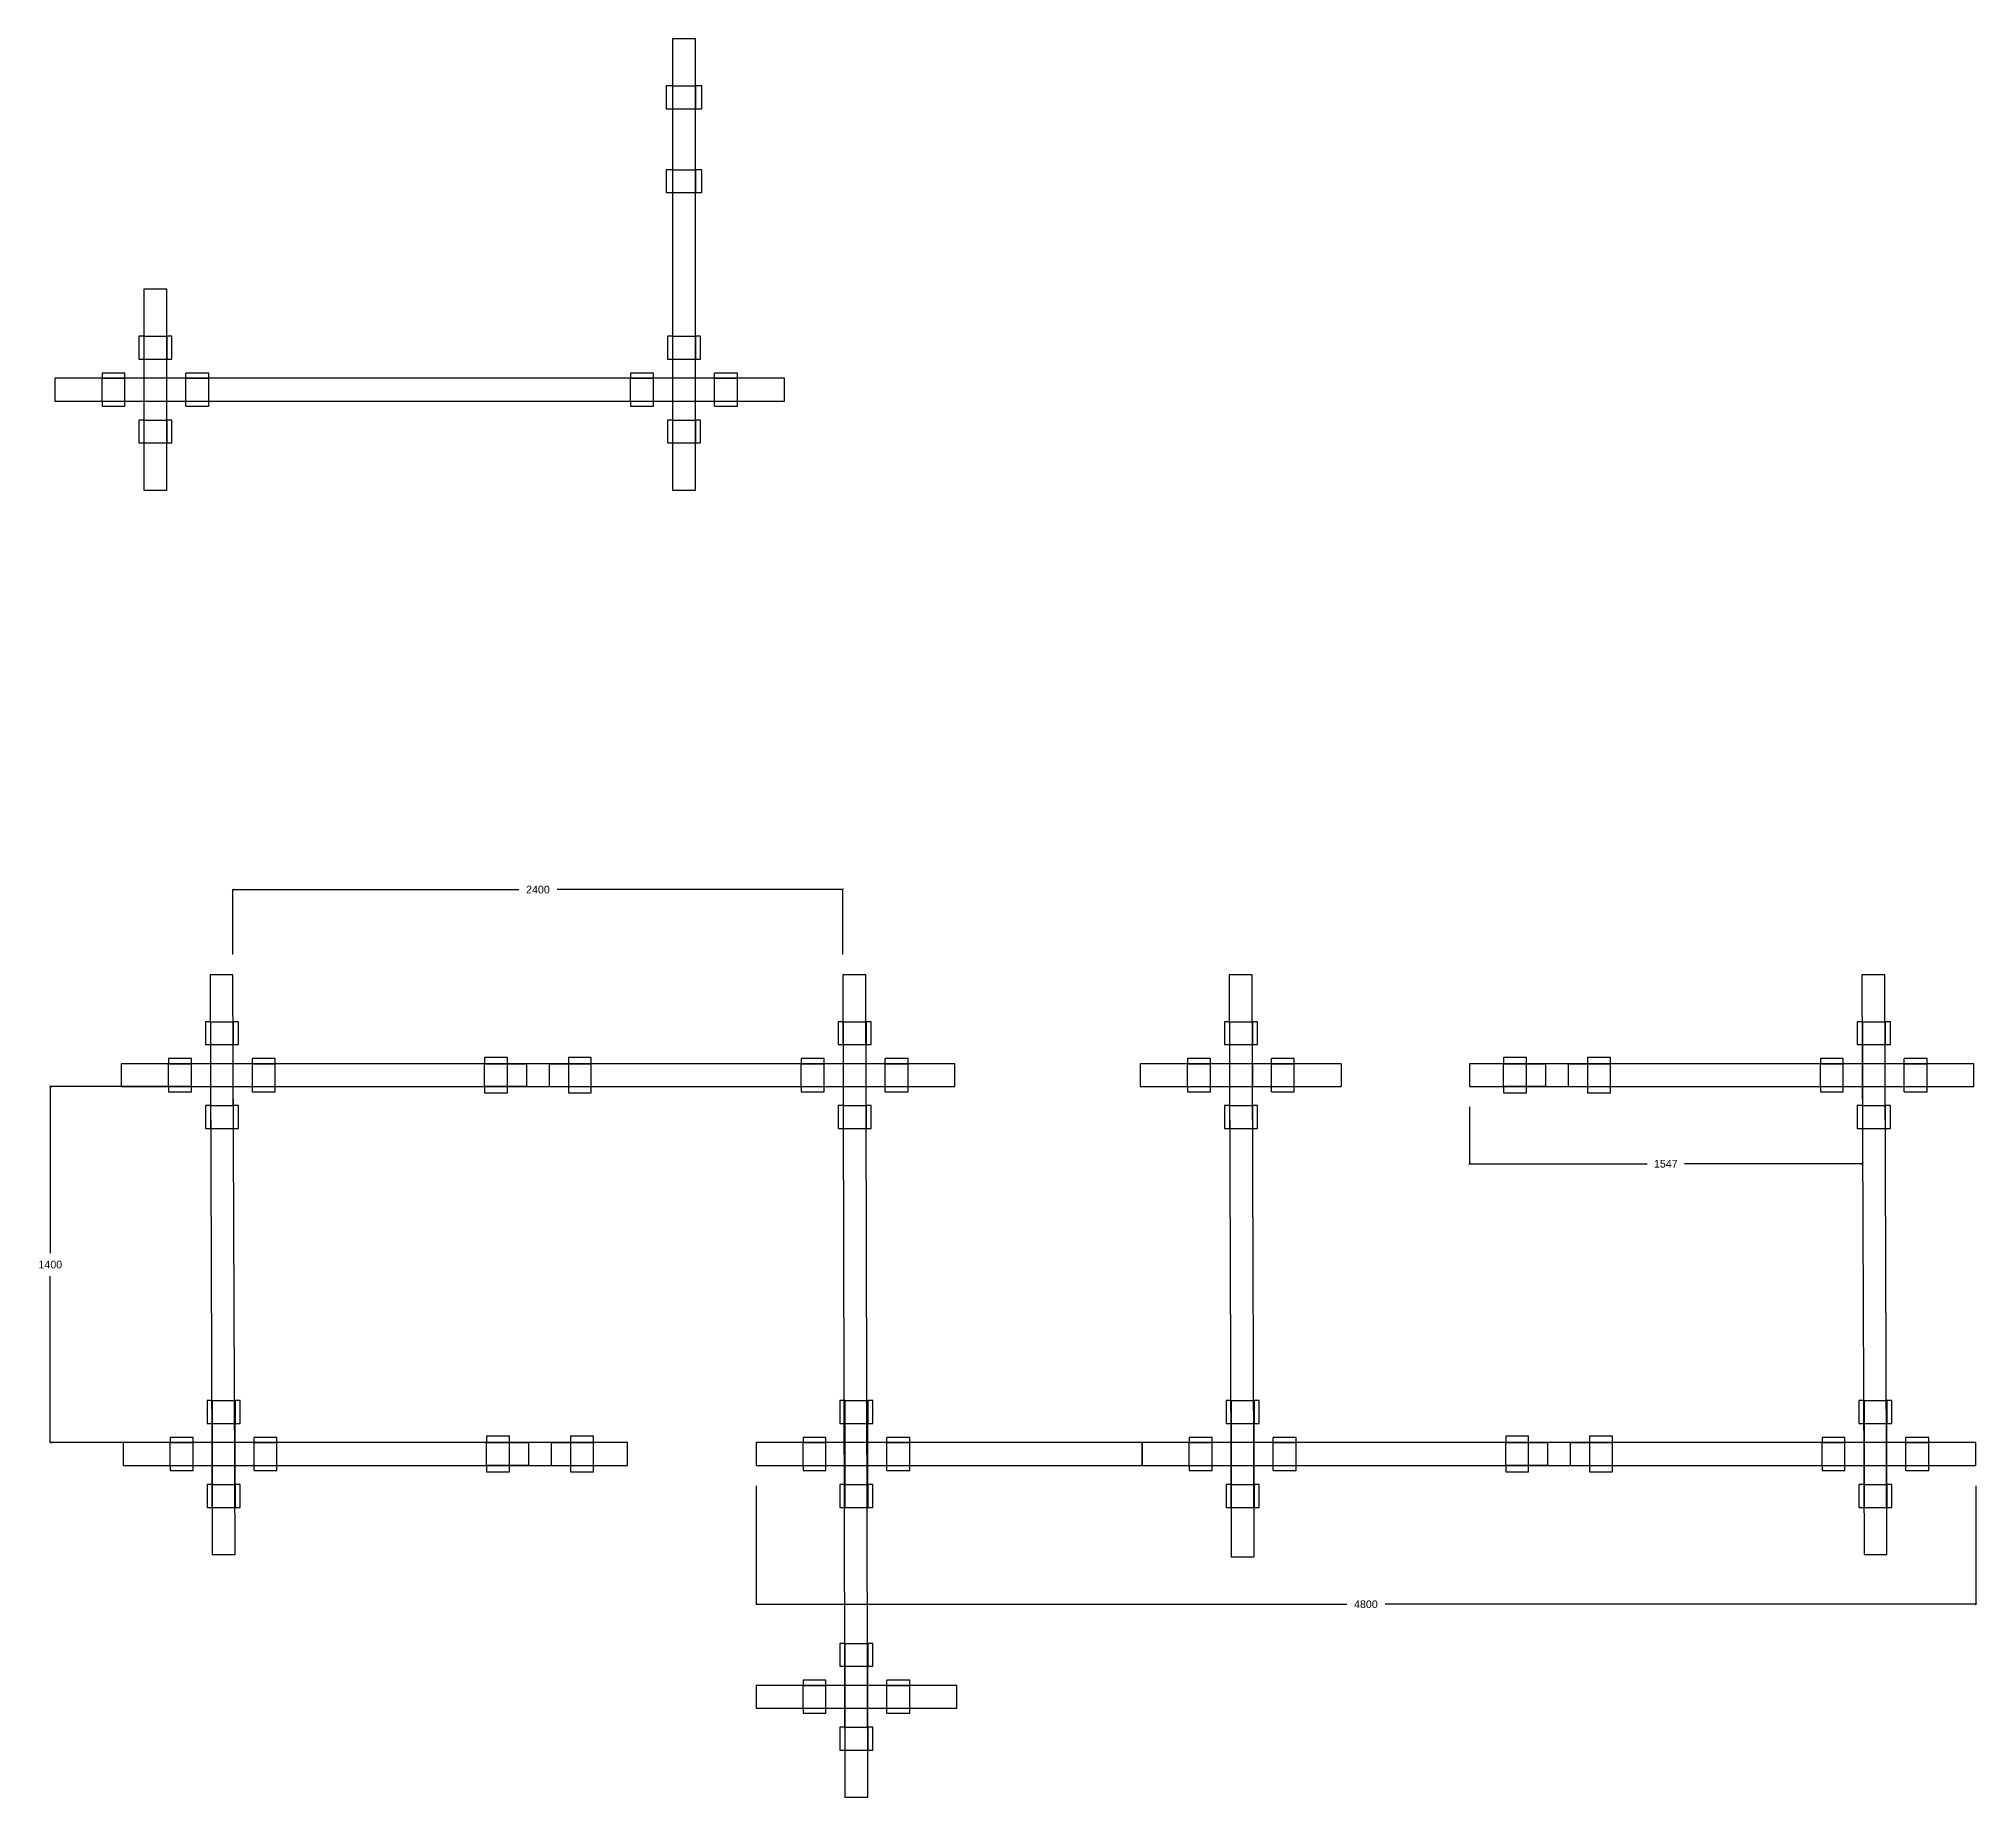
# Model space of a CAD drawing. Header units: millimetres. Extents: x 13722 to 114356, y -17117 to 61088.
# Drawn here: x 93234 to 100861, y 12846 to 19763 of the extents above; entities that cross this region are included whole.
import ezdxf

# ---------------------------------------------------------------- set-up
doc = ezdxf.new("R2010")
doc.units = ezdxf.units.MM
for name, color, linetype in [('00_dim', 6, 'Continuous'), ('02', 250, 'Continuous'), ('0_CUT', 250, 'Continuous')]:
    doc.layers.add(name, color=color, linetype=linetype)
doc.styles.get("Standard").update_dxf_attribs({"font": 'Arial.ttf'})
doc.dimstyles.get("Standard").update_dxf_attribs({"dimtxt": 30, "dimasz": 10, "dimexe": 0.18, "dimexo": 80, "dimgap": 30, "dimtad": 0, "dimtih": 1, "dimtoh": 1, "dimdec": 0, "dimzin": 0, "dimdsep": 46, "dimtxsty": 'Standard', "dimblk": 'ARCHTICK', "dimcen": 0.09, "dimadec": 0, "dimazin": 0, "dimtfac": 1, "dimtdec": 0, "dimtofl": 0, "dimtmove": 0, "dimatfit": 3, "dimfxl": 1, "dimtolj": 1, "dimtzin": 0, "dimarcsym": 0})

# ---------------------------------------------------------------- blocks, each defined once
blk = doc.blocks.new('90_90')
at = {"layer": '02'}
for p, q in [((12638.8, -431.1), (12618.8, -431.1)), ((12618.8, -431.1), (12618.8, -521.1)), ((12638.8, -431.1), (12638.8, -521.1)), ((12638.8, -431.1), (12728.8, -431.1)), ((12728.8, -431.1), (12728.8, -521.1)), ((12748.8, -431.1), (12728.8, -431.1)), ((12748.8, -521.1), (12748.8, -431.1)), ((12618.8, -521.1), (12748.8, -521.1)), ((12638.8, -521.1), (12638.8, -596.1)), ((12728.8, -596.1), (12728.8, -521.1)), ((12473.8, -576.1), (12473.8, -596.1)), ((12563.8, -576.1), (12473.8, -576.1)), ((12563.8, -596.1), (12473.8, -596.1)), ((12473.8, -596.1), (12473.8, -686.1)), ((12563.8, -596.1), (12563.8, -576.1)), ((12563.8, -596.1), (12563.8, -606.1)), ((12803.8, -596.1), (12563.8, -596.1)), ((12563.8, -606.1), (12563.8, -686.1)), ((12803.8, -576.1), (12803.8, -596.1)), ((12893.8, -576.1), (12803.8, -576.1)), ((12893.8, -596.1), (12803.8, -596.1)), ((12803.8, -596.1), (12803.8, -606.1)), ((12803.8, -606.1), (12803.8, -686.1)), ((12893.8, -596.1), (12893.8, -576.1)), ((12893.8, -596.1), (12893.8, -686.1)), ((12563.8, -686.1), (12473.8, -686.1)), ((12473.8, -686.1), (12473.8, -706.1)), ((12563.8, -706.1), (12563.8, -686.1)), ((12563.8, -686.1), (12803.8, -686.1)), ((12638.8, -686.1), (12638.8, -761.1)), ((12728.8, -761.1), (12728.8, -686.1)), ((12893.8, -686.1), (12803.8, -686.1)), ((12803.8, -686.1), (12803.8, -706.1)), ((12893.8, -706.1), (12893.8, -686.1)), ((12473.8, -706.1), (12563.8, -706.1)), ((12618.8, -761.1), (12618.8, -851.1)), ((12618.8, -761.1), (12748.8, -761.1)), ((12638.8, -761.1), (12638.8, -851.1)), ((12728.8, -761.1), (12728.8, -851.1)), ((12748.8, -851.1), (12748.8, -761.1)), ((12803.8, -706.1), (12893.8, -706.1)), ((12618.8, -851.1), (12638.8, -851.1)), ((12638.8, -851.1), (12728.8, -851.1)), ((12728.8, -851.1), (12748.8, -851.1))]:
    blk.add_line(p, q, dxfattribs=at)
for points in [[(12728.8, -596.1), (12638.8, -596.1)], [(12638.8, -686.1), (12728.8, -686.1)]]:
    blk.add_lwpolyline(points, dxfattribs=at)
blk = doc.blocks.new('_ArchTick')
at = {"color": 0, "linetype": 'ByBlock', "const_width": 0.15}
blk.add_lwpolyline([(-0.5, -0.5), (0.5, 0.5)], dxfattribs=at)
blk = doc.blocks.new('*D278')
at = {"layer": '00_dim', "color": 0, "lineweight": -2, "transparency": 16777216}
for p, q in [((93829.7, 15641.7), (93278.9, 15641.7)), ((93279.1, 15641.7), (93279.1, 14986.8)), ((93279.1, 14241.4), (93279.1, 14896.2)), ((93835.9, 14241.4), (93278.9, 14241.4))]:
    blk.add_line(p, q, dxfattribs=at)
at = {"layer": 'Defpoints', "color": 0, "transparency": 16777216}
for p in [(93909.7, 15641.7), (93279.1, 14241.4), (93915.9, 14241.4)]:
    blk.add_point(p, dxfattribs=at)
at = {"layer": '00_dim', "color": 0, "lineweight": -2, "transparency": 16777216, "xscale": 10, "yscale": 10, "zscale": 10}
for p, rotation in [((93279.1, 15641.7), 90), ((93279.1, 14241.4), 270)]:
    blk.add_blockref('_ArchTick', p, dxfattribs=dict(at, rotation=rotation))
at = {"layer": '00_dim', "color": 0, "transparency": 16777216, "insert": (93279.1, 14941.5), "char_height": 30, "attachment_point": 5}
blk.add_mtext('\\A1;1400', dxfattribs=at)
blk = doc.blocks.new('*D279')
at = {"layer": '00_dim', "color": 0, "lineweight": -2, "transparency": 16777216}
for p, q in [((93997.9, 16161.7), (93997.9, 16416.6)), ((93997.9, 16416.5), (95122.9, 16416.5)), ((96397.9, 16416.5), (95272.9, 16416.5)), ((96397.9, 16161.7), (96397.9, 16416.6))]:
    blk.add_line(p, q, dxfattribs=at)
at = {"layer": 'Defpoints', "color": 0, "transparency": 16777216}
for p in [(96397.9, 16416.5), (93997.9, 16081.7), (96397.9, 16081.7)]:
    blk.add_point(p, dxfattribs=at)
at = {"layer": '00_dim', "color": 0, "lineweight": -2, "transparency": 16777216, "xscale": 10, "yscale": 10, "zscale": 10, "rotation": 180}
blk.add_blockref('_ArchTick', (93997.9, 16416.5), dxfattribs=at)
at = {"layer": '00_dim', "color": 0, "lineweight": -2, "transparency": 16777216, "xscale": 10, "yscale": 10, "zscale": 10}
blk.add_blockref('_ArchTick', (96397.9, 16416.5), dxfattribs=at)
at = {"layer": '00_dim', "color": 0, "transparency": 16777216, "insert": (95197.9, 16416.5), "char_height": 30, "attachment_point": 5}
blk.add_mtext('\\A1;2400', dxfattribs=at)
blk = doc.blocks.new('*D280')
at = {"layer": '00_dim', "color": 0, "lineweight": -2, "transparency": 16777216}
for p, q in [((98862.9, 15561.7), (98862.9, 15337.7)), ((100409.4, 15567.1), (100409.4, 15337.7)), ((98862.9, 15337.9), (99562.8, 15337.9)), ((100409.4, 15337.9), (99709.5, 15337.9))]:
    blk.add_line(p, q, dxfattribs=at)
at = {"layer": 'Defpoints', "color": 0, "transparency": 16777216}
for p in [(98862.9, 15641.7), (100409.4, 15647.1), (100409.4, 15337.9)]:
    blk.add_point(p, dxfattribs=at)
at = {"layer": '00_dim', "color": 0, "lineweight": -2, "transparency": 16777216, "xscale": 10, "yscale": 10, "zscale": 10, "rotation": 180}
blk.add_blockref('_ArchTick', (98862.9, 15337.9), dxfattribs=at)
at = {"layer": '00_dim', "color": 0, "lineweight": -2, "transparency": 16777216, "xscale": 10, "yscale": 10, "zscale": 10}
blk.add_blockref('_ArchTick', (100409.4, 15337.9), dxfattribs=at)
at = {"layer": '00_dim', "color": 0, "transparency": 16777216, "insert": (99636.1, 15337.9), "char_height": 30, "attachment_point": 5}
blk.add_mtext('\\A1;1547', dxfattribs=at)
blk = doc.blocks.new('*D281')
at = {"layer": '00_dim', "color": 0, "lineweight": -2, "transparency": 16777216}
for p, q in [((96055.9, 14071.4), (96055.9, 13605.1)), ((100855.9, 14071.4), (100855.9, 13605.1)), ((96055.9, 13605.3), (98380.5, 13605.3)), ((100855.9, 13605.3), (98531.2, 13605.3))]:
    blk.add_line(p, q, dxfattribs=at)
at = {"layer": 'Defpoints', "color": 0, "transparency": 16777216}
for p in [(96055.9, 14151.4), (100855.9, 14151.4), (100855.9, 13605.3)]:
    blk.add_point(p, dxfattribs=at)
at = {"layer": '00_dim', "color": 0, "lineweight": -2, "transparency": 16777216, "xscale": 10, "yscale": 10, "zscale": 10, "rotation": 180}
blk.add_blockref('_ArchTick', (96055.9, 13605.3), dxfattribs=at)
at = {"layer": '00_dim', "color": 0, "lineweight": -2, "transparency": 16777216, "xscale": 10, "yscale": 10, "zscale": 10}
blk.add_blockref('_ArchTick', (100855.9, 13605.3), dxfattribs=at)
at = {"layer": '00_dim', "color": 0, "transparency": 16777216, "insert": (98455.9, 13605.3), "char_height": 30, "attachment_point": 5}
blk.add_mtext('\\A1;4800', dxfattribs=at)

msp = doc.modelspace()

# ---------------------------------------------------------------- linework, layer by layer
at = {"layer": '02'}
for p, q in [((98009.1, 15731.7), (98009.1, 15641.7)), ((98357.9, 15731.7), (98357.9, 15641.7)), ((98862.9, 15731.7), (98862.9, 15641.7)), ((96405.9, 14241.4), (96405.9, 14151.4))]:
    msp.add_line(p, q, dxfattribs=at)
for points in [[(95727.4, 17988.3), (95817.4, 17988.3), (95817.4, 19763.3), (95727.4, 19763.3)], [(93647.4, 17988.3), (93737.4, 17988.3), (93737.4, 18778.3), (93647.4, 18778.3)], [(96167.4, 18338.3), (96167.4, 18428.3), (93297.4, 18428.3), (93297.4, 18338.3)], [(93915.9, 13801.4), (94005.9, 13801.4), (93997.9, 16081.7), (93907.9, 16081.7)], [(96405.9, 12846.4), (96495.9, 12846.4), (96487.9, 16081.7), (96397.9, 16081.7)], [(97925.9, 13791.4), (98015.9, 13791.4), (98007.9, 16081.7), (97917.9, 16081.7)], [(100415.9, 13801.4), (100505.9, 13801.4), (100497.9, 16081.7), (100407.9, 16081.7)], [(96837.9, 15641.7), (96837.9, 15731.7), (93557.9, 15731.7), (93557.9, 15641.7)], [(100855.9, 14151.4), (100855.9, 14241.4), (97575.9, 14241.4), (97575.9, 14151.4)], [(96845.9, 13196.4), (96845.9, 13286.4), (96055.9, 13286.4), (96055.9, 13196.4)]]:
    msp.add_lwpolyline(points, close=True, dxfattribs=at)
for points in [[(98357.9, 15731.7), (97567.9, 15731.7), (97567.9, 15641.7), (98357.9, 15641.7)], [(98862.9, 15641.7), (100847.9, 15641.7), (100847.9, 15731.7), (98862.9, 15731.7)], [(95550.9, 14151.4), (95550.9, 14241.4), (93565.9, 14241.4), (93565.9, 14151.4), (95550.9, 14151.4)], [(96055.9, 14151.4), (97575.9, 14151.4), (97575.9, 14241.4), (96055.9, 14241.4), (96055.9, 14151.4)]]:
    msp.add_lwpolyline(points, dxfattribs=at)
at = {"layer": '0_CUT'}
for p, q in [((95727.4, 19578.3), (95702.4, 19578.3)), ((95702.4, 19578.3), (95702.4, 19488.3)), ((95727.4, 19578.3), (95727.4, 19488.3)), ((95727.4, 19578.3), (95817.4, 19578.3)), ((95817.4, 19578.3), (95817.4, 19488.3)), ((95842.4, 19578.3), (95817.4, 19578.3)), ((95842.4, 19488.3), (95842.4, 19578.3)), ((95702.4, 19488.3), (95727.4, 19488.3)), ((95727.4, 19488.3), (95737.4, 19488.3)), ((95727.4, 19488.3), (95727.4, 19248.3)), ((95737.4, 19488.3), (95817.4, 19488.3)), ((95817.4, 19488.3), (95842.4, 19488.3)), ((95817.4, 19248.3), (95817.4, 19488.3)), ((95727.4, 19248.3), (95702.4, 19248.3)), ((95702.4, 19248.3), (95702.4, 19158.3)), ((95727.4, 19248.3), (95727.4, 19158.3)), ((95727.4, 19248.3), (95737.4, 19248.3)), ((95737.4, 19248.3), (95817.4, 19248.3)), ((95817.4, 19248.3), (95817.4, 19158.3)), ((95842.4, 19248.3), (95817.4, 19248.3)), ((95842.4, 19158.3), (95842.4, 19248.3)), ((95702.4, 19158.3), (95727.4, 19158.3)), ((95727.4, 19158.3), (95817.4, 19158.3)), ((95817.4, 19158.3), (95842.4, 19158.3)), ((94987.9, 15641.7), (94987.9, 15731.7)), ((98997.9, 15641.7), (98997.9, 15731.7)), ((94995.9, 14151.4), (94995.9, 14241.4)), ((99005.9, 14151.4), (99005.9, 14241.4))]:
    msp.add_line(p, q, dxfattribs=at)
at = {"layer": '0_CUT', "color": 7}
for points in [[(95077.9, 15756.7), (94987.9, 15756.7), (94987.9, 15731.7), (95077.9, 15731.7), (95152.9, 15731.7), (95152.9, 15641.7), (95077.9, 15641.7), (94987.9, 15641.7), (94987.9, 15616.7), (95077.9, 15616.7)], [(99087.9, 15756.7), (98997.9, 15756.7), (98997.9, 15731.7), (99087.9, 15731.7), (99162.9, 15731.7), (99162.9, 15641.7), (99087.9, 15641.7), (98997.9, 15641.7), (98997.9, 15616.7), (99087.9, 15616.7)], [(95085.9, 14266.4), (94995.9, 14266.4), (94995.9, 14241.4), (95085.9, 14241.4), (95160.9, 14241.4), (95160.9, 14151.4), (95085.9, 14151.4), (94995.9, 14151.4), (94995.9, 14126.4), (95085.9, 14126.4)], [(99095.9, 14266.4), (99005.9, 14266.4), (99005.9, 14241.4), (99095.9, 14241.4), (99170.9, 14241.4), (99170.9, 14151.4), (99095.9, 14151.4), (99005.9, 14151.4), (99005.9, 14126.4), (99095.9, 14126.4)]]:
    msp.add_lwpolyline(points, close=True, dxfattribs=at)
for points in [[(95152.9, 15641.7), (95242.9, 15641.7), (95242.9, 15731.7), (95152.9, 15731.7)], [(99162.9, 15641.7), (99252.9, 15641.7), (99252.9, 15731.7), (99162.9, 15731.7)], [(95160.9, 14151.4), (95250.9, 14151.4), (95250.9, 14241.4), (95160.9, 14241.4)], [(99170.9, 14151.4), (99260.9, 14151.4), (99260.9, 14241.4), (99170.9, 14241.4)]]:
    msp.add_lwpolyline(points, dxfattribs=at)
at = {"layer": '0_CUT'}
for points in [[(95242.9, 15731.7), (95317.9, 15731.7), (95407.9, 15731.7), (95407.9, 15756.7), (95317.9, 15756.7), (95317.9, 15616.7), (95407.9, 15616.7), (95407.9, 15641.7), (95407.9, 15731.7)], [(99252.9, 15731.7), (99327.9, 15731.7), (99417.9, 15731.7), (99417.9, 15756.7), (99327.9, 15756.7), (99327.9, 15616.7), (99417.9, 15616.7), (99417.9, 15641.7), (99417.9, 15731.7)], [(95242.9, 15641.7), (95317.9, 15641.7), (95407.9, 15641.7)], [(99252.9, 15641.7), (99327.9, 15641.7), (99417.9, 15641.7)], [(95250.9, 14241.4), (95325.9, 14241.4), (95415.9, 14241.4), (95415.9, 14266.4), (95325.9, 14266.4), (95325.9, 14126.4), (95415.9, 14126.4), (95415.9, 14151.4), (95415.9, 14241.4)], [(99260.9, 14241.4), (99335.9, 14241.4), (99425.9, 14241.4), (99425.9, 14266.4), (99335.9, 14266.4), (99335.9, 14126.4), (99425.9, 14126.4), (99425.9, 14151.4), (99425.9, 14241.4)], [(95250.9, 14151.4), (95325.9, 14151.4), (95415.9, 14151.4)], [(99260.9, 14151.4), (99335.9, 14151.4), (99425.9, 14151.4)]]:
    msp.add_lwpolyline(points, dxfattribs=at)

# ---------------------------------------------------------------- block references
at = {"layer": '02'}
for p, rotation in [((93051.4, 5699.6), 89.99999999999926), ((95131.4, 5699.6), 89.99999999999926), ((93313, 3002.9), 89.99999999999928), ((95803, 3002.9), 89.99999999999928), ((97323, 3002.9), 89.99999999999928), ((99813.4, 3002.9), 89.99999999999928), ((93319.8, 1512.6), 89.99999999999928), ((95809.8, 1512.6), 89.99999999999928), ((97329.8, 1512.6), 89.99999999999928), ((99819.8, 1512.6), 89.99999999999928), ((95809.8, 557.6), 89.99999999999928)]:
    msp.add_blockref('90_90', p, dxfattribs=dict(at, rotation=rotation))

# ---------------------------------------------------------------- dimensions: what is measured, and where the dimension line sits
at = {"layer": '00_dim'}
for base, p1, p2, picture, middle in [((96397.9, 16416.5), (93997.9, 16081.7), (96397.9, 16081.7), '*D279', (95197.9, 16416.5)), ((100409.4018, 15337.8933), (98862.8811, 15641.6947), (100409.4018, 15647.106), '*D280', (99636.1415, 15337.8933)), ((100855.9, 13605.3), (96055.9, 14151.4), (100855.9, 14151.4), '*D281', (98455.9, 13605.3))]:
    dim = msp.add_linear_dim(base=base, p1=p1, p2=p2, dimstyle='Standard', dxfattribs=at)
    dim.commit()
    dim.dimension.update_dxf_attribs({"geometry": picture, "text_midpoint": middle})
dim = msp.add_linear_dim(base=(93279.1, 14241.4), p1=(93909.7, 15641.7), p2=(93915.9, 14241.4), angle=90, dimstyle='Standard', dxfattribs=at)
dim.commit()
dim.dimension.update_dxf_attribs({"geometry": '*D278', "text_midpoint": (93279.1, 14941.5)})

doc.saveas('drawing.dxf')
